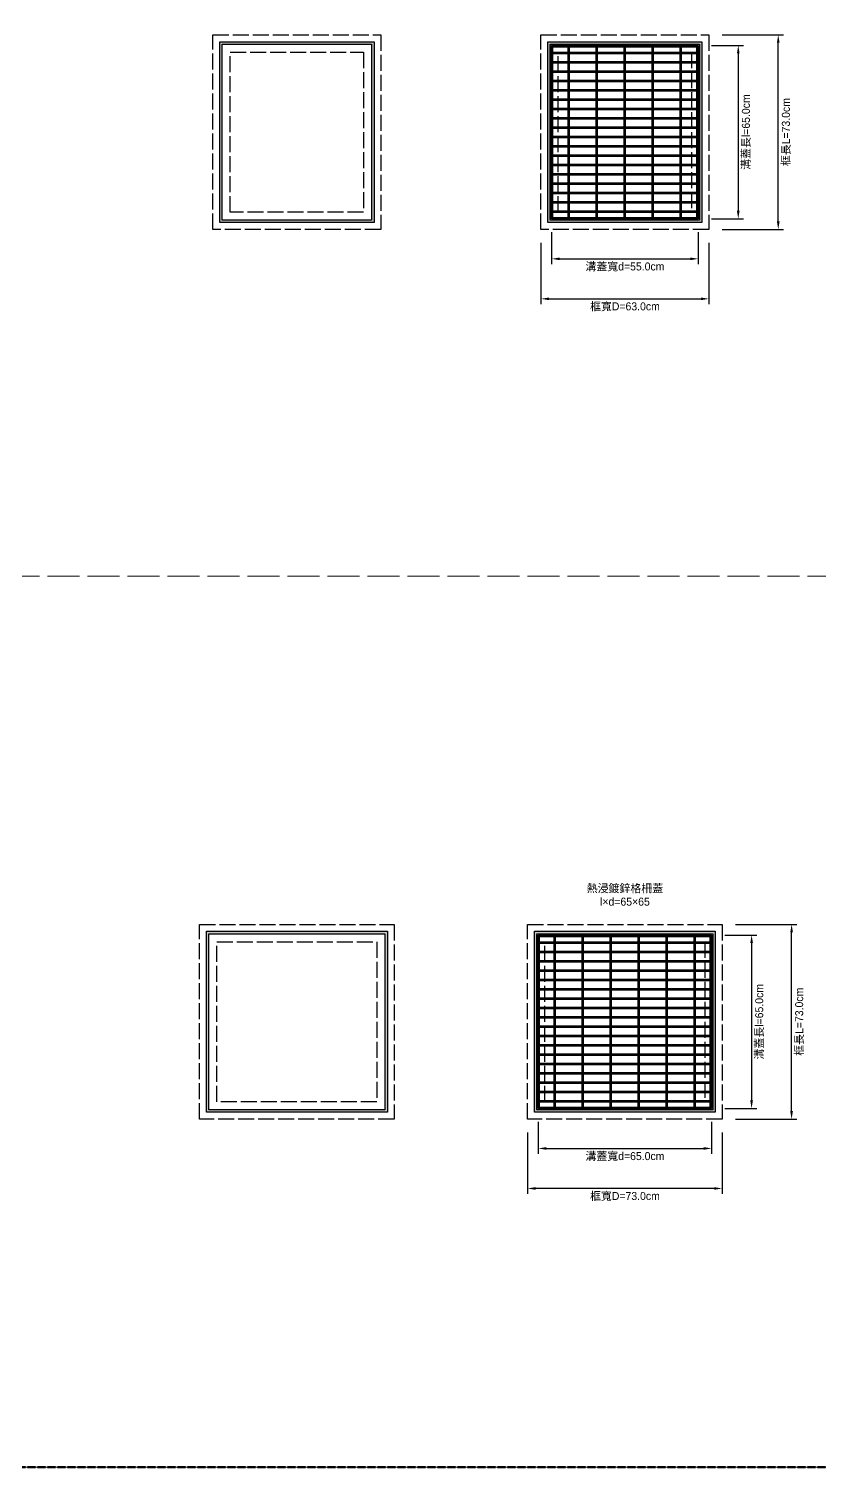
# Model space of a CAD drawing. Extents: x -6810 to 5075, y -2187 to 1200.
# Drawn here: x 1823 to 2119, y -1000 to -461 of the extents above; entities that cross this region are included whole.
import ezdxf

# ---------------------------------------------------------------- set-up
doc = ezdxf.new("R2010")
doc.units = 0
doc.header["$MEASUREMENT"] = 0
doc.linetypes.add('ACAD_ISO02W100', pattern=[15, 12, -3])
doc.layers.add('一、3.基本-變更', color=1, linetype='Continuous', lineweight=50)
doc.layers.add('二、6.繪圖-其他施作項目', color=35, linetype='Continuous', lineweight=30)
doc.layers.add('一、4.基本-隱藏', color=9, linetype='ACAD_ISO02W100', lineweight=20, plot=False)
doc.layers.add('三、3.文字-註解文字', color=2, linetype='Continuous')
doc.styles.add('註解文字', font='MS PGothic.ttf', dxfattribs={"height": 3})
doc.dimstyles.new('註解文字', dxfattribs={"dimtxt": 3, "dimasz": 3, "dimexe": 2, "dimexo": 5, "dimgap": 1, "dimtad": 2, "dimzin": 0, "dimdsep": 46, "dimtxsty": '註解文字', "dimcen": 0.1, "dimclrd": 144, "dimclre": 144, "dimclrt": 256, "dimadec": 0, "dimazin": 0, "dimtfac": 1, "dimtofl": 0, "dimtmove": 0, "dimatfit": 3, "dimfxl": 15, "dimtolj": 1, "dimtzin": 0, "dimlwd": -1, "dimlwe": -1, "dimarcsym": 1})
pattern_1 = [(135, (1837.8457, -1819.8608), (-2.65165, -2.65165), []), (135, (1837.8457, -1818.977), (-2.65165, -2.65165), []), (135, (1837.8457, -1818.093), (-2.65165, -2.65165), []), (135, (1837.8457, -1817.209), (-2.65165, -2.65165), [])]
pattern_2 = [(135, (1832.8457, -2268.3608), (-2.65165, -2.65165), []), (135, (1832.8457, -2267.477), (-2.65165, -2.65165), []), (135, (1832.8457, -2266.593), (-2.65165, -2.65165), []), (135, (1832.8457, -2265.709), (-2.65165, -2.65165), [])]

# ---------------------------------------------------------------- blocks, each defined once
blk = doc.blocks.new('*D44')
at = {"layer": 'Defpoints', "color": 0, "transparency": 16777216}
for p in [(2019, -532), (2074, -532), (2074, -547)]:
    blk.add_point(p, dxfattribs=at)
at = {"layer": '三、3.文字-註解文字', "color": 144, "transparency": 16777216}
for p, q in [((2019, -537), (2019, -549)), ((2074, -537), (2074, -549)), ((2022, -547), (2071, -547))]:
    blk.add_line(p, q, dxfattribs=at)
for points in [[(2022, -546.5), (2022, -547.5), (2019, -547)], [(2071, -546.5), (2071, -547.5), (2074, -547)]]:
    blk.add_solid(points, dxfattribs=at)
at = {"layer": '三、3.文字-註解文字', "transparency": 16777216, "insert": (2046.5, -550.03), "char_height": 3, "attachment_point": 5, "style": '註解文字'}
blk.add_mtext('\\A1;溝蓋寬{\\fMS PGothic|b0|i0|c128|p34;d=55.0cm}', dxfattribs=at)
blk = doc.blocks.new('*D45')
at = {"layer": 'Defpoints', "color": 0, "transparency": 16777216}
for p in [(2074, -467), (2074, -532), (2089, -532)]:
    blk.add_point(p, dxfattribs=at)
at = {"layer": '三、3.文字-註解文字', "color": 144, "transparency": 16777216}
for p, q in [((2079, -467), (2091, -467)), ((2089, -470), (2089, -529)), ((2079, -532), (2091, -532))]:
    blk.add_line(p, q, dxfattribs=at)
for points in [[(2088.5, -470), (2089.5, -470), (2089, -467)], [(2088.5, -529), (2089.5, -529), (2089, -532)]]:
    blk.add_solid(points, dxfattribs=at)
at = {"layer": '三、3.文字-註解文字', "transparency": 16777216, "insert": (2092.03, -499.5), "char_height": 3, "attachment_point": 5, "rotation": 90, "style": '註解文字'}
blk.add_mtext('\\A1;溝蓋長l{\\fMS PGothic|b0|i0|c128|p34;=65.0cm}', dxfattribs=at)
blk = doc.blocks.new('*D46')
at = {"layer": 'Defpoints', "color": 0, "transparency": 16777216}
for p in [(2014, -865.5), (2079, -865.5), (2079, -880.5)]:
    blk.add_point(p, dxfattribs=at)
at = {"layer": '三、3.文字-註解文字', "color": 144, "transparency": 16777216}
for p, q in [((2014, -870.5), (2014, -882.5)), ((2079, -870.5), (2079, -882.5)), ((2017, -880.5), (2076, -880.5))]:
    blk.add_line(p, q, dxfattribs=at)
for points in [[(2017, -880), (2017, -881), (2014, -880.5)], [(2076, -880), (2076, -881), (2079, -880.5)]]:
    blk.add_solid(points, dxfattribs=at)
at = {"layer": '三、3.文字-註解文字', "transparency": 16777216, "insert": (2046.5, -883.53), "char_height": 3, "attachment_point": 5, "style": '註解文字'}
blk.add_mtext('\\A1;溝蓋寬{\\fMS PGothic|b0|i0|c128|p34;d=65.0cm}', dxfattribs=at)
blk = doc.blocks.new('*D47')
at = {"layer": 'Defpoints', "color": 0, "transparency": 16777216}
for p in [(2079, -800.5), (2079, -865.5), (2094, -865.5)]:
    blk.add_point(p, dxfattribs=at)
at = {"layer": '三、3.文字-註解文字', "color": 144, "transparency": 16777216}
for p, q in [((2084, -800.5), (2096, -800.5)), ((2094, -803.5), (2094, -862.5)), ((2084, -865.5), (2096, -865.5))]:
    blk.add_line(p, q, dxfattribs=at)
for points in [[(2093.5, -803.5), (2094.5, -803.5), (2094, -800.5)], [(2093.5, -862.5), (2094.5, -862.5), (2094, -865.5)]]:
    blk.add_solid(points, dxfattribs=at)
at = {"layer": '三、3.文字-註解文字', "transparency": 16777216, "insert": (2097.03, -833), "char_height": 3, "attachment_point": 5, "rotation": 90, "style": '註解文字'}
blk.add_mtext('\\A1;溝蓋長l{\\fMS PGothic|b0|i0|c128|p34;=65.0cm}', dxfattribs=at)
blk = doc.blocks.new('*D74')
at = {"layer": 'Defpoints', "color": 0, "transparency": 16777216}
for p in [(2078, -463), (2104, -463), (2078, -536)]:
    blk.add_point(p, dxfattribs=at)
at = {"layer": '三、3.文字-註解文字', "color": 144, "transparency": 16777216}
for p, q in [((2083, -463), (2106, -463)), ((2104, -533), (2104, -466)), ((2083, -536), (2106, -536))]:
    blk.add_line(p, q, dxfattribs=at)
for points in [[(2103.5, -466), (2104.5, -466), (2104, -463)], [(2103.5, -533), (2104.5, -533), (2104, -536)]]:
    blk.add_solid(points, dxfattribs=at)
at = {"layer": '三、3.文字-註解文字', "transparency": 16777216, "insert": (2107.02, -499.5), "char_height": 3, "attachment_point": 5, "rotation": 90, "style": '註解文字'}
blk.add_mtext('\\A1;框長L=73.0cm', dxfattribs=at)
blk = doc.blocks.new('*D75')
at = {"layer": 'Defpoints', "color": 0, "transparency": 16777216}
for p in [(2015, -536), (2078, -536), (2078, -562)]:
    blk.add_point(p, dxfattribs=at)
at = {"layer": '三、3.文字-註解文字', "color": 144, "transparency": 16777216}
for p, q in [((2015, -541), (2015, -564)), ((2078, -541), (2078, -564)), ((2018, -562), (2075, -562))]:
    blk.add_line(p, q, dxfattribs=at)
for points in [[(2018, -561.5), (2018, -562.5), (2015, -562)], [(2075, -561.5), (2075, -562.5), (2078, -562)]]:
    blk.add_solid(points, dxfattribs=at)
at = {"layer": '三、3.文字-註解文字', "transparency": 16777216, "insert": (2046.5, -564.99), "char_height": 3, "attachment_point": 5, "style": '註解文字'}
blk.add_mtext('\\A1;框寬D=63.0cm', dxfattribs=at)
blk = doc.blocks.new('*D79')
at = {"layer": 'Defpoints', "color": 0, "transparency": 16777216}
for p in [(2083, -796.5), (2109, -796.5), (2083, -869.5)]:
    blk.add_point(p, dxfattribs=at)
at = {"layer": '三、3.文字-註解文字', "color": 144, "transparency": 16777216}
for p, q in [((2088, -796.5), (2111, -796.5)), ((2109, -866.5), (2109, -799.5)), ((2088, -869.5), (2111, -869.5))]:
    blk.add_line(p, q, dxfattribs=at)
for points in [[(2108.5, -799.5), (2109.5, -799.5), (2109, -796.5)], [(2108.5, -866.5), (2109.5, -866.5), (2109, -869.5)]]:
    blk.add_solid(points, dxfattribs=at)
at = {"layer": '三、3.文字-註解文字', "transparency": 16777216, "insert": (2112.02, -833), "char_height": 3, "attachment_point": 5, "rotation": 90, "style": '註解文字'}
blk.add_mtext('\\A1;框長L=73.0cm', dxfattribs=at)
blk = doc.blocks.new('*D67')
at = {"layer": 'Defpoints', "color": 0, "transparency": 16777216}
for p in [(2010, -869.5), (2083, -869.5), (2010, -895.5)]:
    blk.add_point(p, dxfattribs=at)
at = {"layer": '三、3.文字-註解文字', "color": 144, "transparency": 16777216}
for p, q in [((2010, -874.5), (2010, -897.5)), ((2083, -874.5), (2083, -897.5)), ((2080, -895.5), (2013, -895.5))]:
    blk.add_line(p, q, dxfattribs=at)
for points in [[(2013, -895), (2013, -896), (2010, -895.5)], [(2080, -895), (2080, -896), (2083, -895.5)]]:
    blk.add_solid(points, dxfattribs=at)
at = {"layer": '三、3.文字-註解文字', "transparency": 16777216, "insert": (2046.5, -898.49), "char_height": 3, "attachment_point": 5, "style": '註解文字'}
blk.add_mtext('\\A1;框{\\fMS PGothic|b0|i0|c128|p34;寬D=73.0cm}', dxfattribs=at)

msp = doc.modelspace()

# ---------------------------------------------------------------- hatches: boundary and pattern name
at = {"layer": '二、6.繪圖-其他施作項目'}
h = msp.add_hatch(color=256, dxfattribs=at)
h.dxf.hatch_style = 1
h.paths.add_polyline_path([(1952.4, -533.4), (1952.4, -465.6), (1894.6, -465.6), (1894.6, -533.4)])
h.paths.add_polyline_path([(1895.5, -532.5), (1895.5, -466.5), (1951.5, -466.5), (1951.5, -532.5)], flags=16)
h = msp.add_hatch(color=256, dxfattribs=at)
h.dxf.hatch_style = 1
h.paths.add_polyline_path([(2075.4, -533.4), (2075.4, -465.6), (2017.6, -465.6), (2017.6, -533.4)])
h.paths.add_polyline_path([(2018.5, -532.5), (2018.5, -466.5), (2074.5, -466.5), (2074.5, -532.5)], flags=16)
h = msp.add_hatch(dxfattribs=at)
h.set_pattern_fill('ANSI34', color=256, scale=5, angle=90)
h.set_pattern_definition(pattern_1)
h.paths.add_polyline_path([(2025.25, -467.5), (2025.25, -531.5), (2025.75, -531.5), (2025.75, -467.5)])
h = msp.add_hatch(dxfattribs=at)
h.set_pattern_fill('ANSI34', color=256, scale=5, angle=90)
h.set_pattern_definition(pattern_1)
h.paths.add_polyline_path([(2035.75, -467.5), (2035.75, -531.5), (2036.25, -531.5), (2036.25, -467.5)])
h = msp.add_hatch(dxfattribs=at)
h.set_pattern_fill('ANSI34', color=256, scale=5, angle=90)
h.set_pattern_definition(pattern_1)
h.paths.add_polyline_path([(2046.25, -467.5), (2046.25, -531.5), (2046.75, -531.5), (2046.75, -467.5)])
h = msp.add_hatch(dxfattribs=at)
h.set_pattern_fill('ANSI34', color=256, scale=5, angle=90)
h.set_pattern_definition(pattern_1)
h.paths.add_polyline_path([(2056.75, -467.5), (2056.75, -531.5), (2057.25, -531.5), (2057.25, -467.5)])
h = msp.add_hatch(dxfattribs=at)
h.set_pattern_fill('ANSI34', color=256, scale=5, angle=90)
h.set_pattern_definition(pattern_1)
h.paths.add_polyline_path([(2067.25, -467.5), (2067.25, -531.5), (2067.75, -531.5), (2067.75, -467.5)])
h = msp.add_hatch(color=256, dxfattribs=at)
h.dxf.hatch_style = 1
h.paths.add_polyline_path([(1957.4, -866.9), (1957.4, -799.1), (1889.6, -799.1), (1889.6, -866.9)])
h.paths.add_polyline_path([(1890.5, -866), (1890.5, -800), (1956.5, -800), (1956.5, -866)], flags=16)
h = msp.add_hatch(color=256, dxfattribs=at)
h.dxf.hatch_style = 1
h.paths.add_polyline_path([(2080.4, -866.9), (2080.4, -799.1), (2012.6, -799.1), (2012.6, -866.9)])
h.paths.add_polyline_path([(2013.5, -866), (2013.5, -800), (2079.5, -800), (2079.5, -866)], flags=16)
h = msp.add_hatch(dxfattribs=at)
h.set_pattern_fill('ANSI34', color=256, scale=5, angle=90)
h.set_pattern_definition(pattern_2)
h.paths.add_polyline_path([(2020, -801), (2020, -865), (2020.5, -865), (2020.5, -801)])
h = msp.add_hatch(dxfattribs=at)
h.set_pattern_fill('ANSI34', color=256, scale=5, angle=90)
h.set_pattern_definition(pattern_2)
h.paths.add_polyline_path([(2030.5, -801), (2030.5, -865), (2031, -865), (2031, -801)])
h = msp.add_hatch(dxfattribs=at)
h.set_pattern_fill('ANSI34', color=256, scale=5, angle=90)
h.set_pattern_definition(pattern_2)
h.paths.add_polyline_path([(2041, -801), (2041, -865), (2041.5, -865), (2041.5, -801)])
h = msp.add_hatch(dxfattribs=at)
h.set_pattern_fill('ANSI34', color=256, scale=5, angle=90)
h.set_pattern_definition(pattern_2)
h.paths.add_polyline_path([(2051.5, -801), (2051.5, -865), (2052, -865), (2052, -801)])
h = msp.add_hatch(dxfattribs=at)
h.set_pattern_fill('ANSI34', color=256, scale=5, angle=90)
h.set_pattern_definition(pattern_2)
h.paths.add_polyline_path([(2062, -801), (2062, -865), (2062.5, -865), (2062.5, -801)])
h = msp.add_hatch(dxfattribs=at)
h.set_pattern_fill('ANSI34', color=256, scale=5, angle=90)
h.set_pattern_definition(pattern_2)
h.paths.add_polyline_path([(2072.5, -801), (2072.5, -865), (2073, -865), (2073, -801)])

# ---------------------------------------------------------------- linework, layer by layer
at = {"layer": '一、3.基本-變更', "linetype": 'ACAD_ISO02W100', "ltscale": 0.25}
msp.add_lwpolyline([(2475, 0), (975, 0), (975, -1000), (2475, -1000)], close=True, dxfattribs=at)
at = {"layer": '一、4.基本-隱藏'}
for points in [[(1725, -666), (2475, -666), (2475, -333), (1725, -333)], [(1725, -666), (2475, -666), (2475, -1000), (1725, -1000)]]:
    msp.add_lwpolyline(points, close=True, dxfattribs=at)
at = {"layer": '二、6.繪圖-其他施作項目', "linetype": 'ACAD_ISO02W100', "ltscale": 0.5}
for points in [[(1892, -536), (1892, -463), (1955, -463), (1955, -536)], [(2015, -536), (2015, -463), (2078, -463), (2078, -536)], [(1898.5, -529.5), (1898.5, -469.5), (1948.5, -469.5), (1948.5, -529.5)], [(2021.5, -529.5), (2021.5, -469.5), (2071.5, -469.5), (2071.5, -529.5)], [(1887, -869.5), (1887, -796.5), (1960, -796.5), (1960, -869.5)], [(2010, -869.5), (2010, -796.5), (2083, -796.5), (2083, -869.5)], [(1893.5, -863), (1893.5, -803), (1953.5, -803), (1953.5, -863)], [(2016.5, -863), (2016.5, -803), (2076.5, -803), (2076.5, -863)]]:
    msp.add_lwpolyline(points, close=True, dxfattribs=at)
at = {"layer": '二、6.繪圖-其他施作項目'}
for points in [[(1894.6, -533.4), (1894.6, -465.6), (1952.4, -465.6), (1952.4, -533.4)], [(1895.5, -532.5), (1895.5, -466.5), (1951.5, -466.5), (1951.5, -532.5)], [(2017.6, -533.4), (2017.6, -465.6), (2075.4, -465.6), (2075.4, -533.4)], [(2018.5, -532.5), (2018.5, -466.5), (2074.5, -466.5), (2074.5, -532.5)], [(2019, -532), (2019, -467), (2074, -467), (2074, -532)], [(1889.6, -866.9), (1889.6, -799.1), (1957.4, -799.1), (1957.4, -866.9)], [(1890.5, -866), (1890.5, -800), (1956.5, -800), (1956.5, -866)], [(2012.6, -866.9), (2012.6, -799.1), (2080.4, -799.1), (2080.4, -866.9)], [(2013.5, -866), (2013.5, -800), (2079.5, -800), (2079.5, -866)], [(2014, -865.5), (2014, -800.5), (2079, -800.5), (2079, -865.5)]]:
    msp.add_lwpolyline(points, close=True, dxfattribs=at)
for points in [[(2019, -532), (2019, -467)], [(2019, -467), (2074, -467)], [(2019, -467.5), (2074, -467.5)], [(2019.5, -531.5), (2019.5, -467.5)], [(2025.25, -531.5), (2025.25, -467.5)], [(2025.75, -531.5), (2025.75, -467.5)], [(2035.75, -531.5), (2035.75, -467.5)], [(2036.25, -531.5), (2036.25, -467.5)], [(2046.25, -531.5), (2046.25, -467.5)], [(2046.75, -531.5), (2046.75, -467.5)], [(2056.75, -531.5), (2056.75, -467.5)], [(2057.25, -531.5), (2057.25, -467.5)], [(2067.25, -531.5), (2067.25, -467.5)], [(2067.75, -531.5), (2067.75, -467.5)], [(2073.5, -531.5), (2073.5, -467.5)], [(2074, -532), (2074, -467)], [(2019.5, -469.5), (2025.25, -469.5)], [(2019.5, -470), (2025.25, -470)], [(2019.5, -473), (2025.25, -473)], [(2019.5, -473.5), (2025.25, -473.5)], [(2025.75, -469.5), (2035.75, -469.5)], [(2025.75, -470), (2035.75, -470)], [(2025.75, -473), (2035.75, -473)], [(2025.75, -473.5), (2035.75, -473.5)], [(2036.25, -469.5), (2046.25, -469.5)], [(2036.25, -470), (2046.25, -470)], [(2036.25, -473), (2046.25, -473)], [(2036.25, -473.5), (2046.25, -473.5)], [(2046.75, -469.5), (2056.75, -469.5)], [(2046.75, -470), (2056.75, -470)], [(2046.75, -473), (2056.75, -473)], [(2046.75, -473.5), (2056.75, -473.5)], [(2057.25, -469.5), (2067.25, -469.5)], [(2057.25, -470), (2067.25, -470)], [(2057.25, -473), (2067.25, -473)], [(2057.25, -473.5), (2067.25, -473.5)], [(2067.75, -469.5), (2073.5, -469.5)], [(2067.75, -470), (2073.5, -470)], [(2067.75, -473), (2073.5, -473)], [(2067.75, -473.5), (2073.5, -473.5)], [(2019.5, -476.5), (2025.25, -476.5)], [(2019.5, -477), (2025.25, -477)], [(2025.75, -476.5), (2035.75, -476.5)], [(2025.75, -477), (2035.75, -477)], [(2036.25, -476.5), (2046.25, -476.5)], [(2036.25, -477), (2046.25, -477)], [(2046.75, -476.5), (2056.75, -476.5)], [(2046.75, -477), (2056.75, -477)], [(2057.25, -476.5), (2067.25, -476.5)], [(2057.25, -477), (2067.25, -477)], [(2067.75, -476.5), (2073.5, -476.5)], [(2067.75, -477), (2073.5, -477)], [(2019.5, -480), (2025.25, -480)], [(2019.5, -480.5), (2025.25, -480.5)], [(2019.5, -483.5), (2025.25, -483.5)], [(2019.5, -484), (2025.25, -484)], [(2025.75, -480), (2035.75, -480)], [(2025.75, -480.5), (2035.75, -480.5)], [(2025.75, -483.5), (2035.75, -483.5)], [(2025.75, -484), (2035.75, -484)], [(2036.25, -480), (2046.25, -480)], [(2036.25, -480.5), (2046.25, -480.5)], [(2036.25, -483.5), (2046.25, -483.5)], [(2036.25, -484), (2046.25, -484)], [(2046.75, -480), (2056.75, -480)], [(2046.75, -480.5), (2056.75, -480.5)], [(2046.75, -483.5), (2056.75, -483.5)], [(2046.75, -484), (2056.75, -484)], [(2057.25, -480), (2067.25, -480)], [(2057.25, -480.5), (2067.25, -480.5)], [(2057.25, -483.5), (2067.25, -483.5)], [(2057.25, -484), (2067.25, -484)], [(2067.75, -480), (2073.5, -480)], [(2067.75, -480.5), (2073.5, -480.5)], [(2067.75, -483.5), (2073.5, -483.5)], [(2067.75, -484), (2073.5, -484)], [(2019.5, -487), (2025.25, -487)], [(2019.5, -487.5), (2025.25, -487.5)], [(2019.5, -490.5), (2025.25, -490.5)], [(2025.75, -487), (2035.75, -487)], [(2025.75, -487.5), (2035.75, -487.5)], [(2025.75, -490.5), (2035.75, -490.5)], [(2036.25, -487), (2046.25, -487)], [(2036.25, -487.5), (2046.25, -487.5)], [(2036.25, -490.5), (2046.25, -490.5)], [(2046.75, -487), (2056.75, -487)], [(2046.75, -487.5), (2056.75, -487.5)], [(2046.75, -490.5), (2056.75, -490.5)], [(2057.25, -487), (2067.25, -487)], [(2057.25, -487.5), (2067.25, -487.5)], [(2057.25, -490.5), (2067.25, -490.5)], [(2067.75, -487), (2073.5, -487)], [(2067.75, -487.5), (2073.5, -487.5)], [(2067.75, -490.5), (2073.5, -490.5)], [(2019.5, -491), (2025.25, -491)], [(2019.5, -494), (2025.25, -494)], [(2019.5, -494.5), (2025.25, -494.5)], [(2025.75, -491), (2035.75, -491)], [(2025.75, -494), (2035.75, -494)], [(2025.75, -494.5), (2035.75, -494.5)], [(2036.25, -491), (2046.25, -491)], [(2036.25, -494), (2046.25, -494)], [(2036.25, -494.5), (2046.25, -494.5)], [(2046.75, -491), (2056.75, -491)], [(2046.75, -494), (2056.75, -494)], [(2046.75, -494.5), (2056.75, -494.5)], [(2057.25, -491), (2067.25, -491)], [(2057.25, -494), (2067.25, -494)], [(2057.25, -494.5), (2067.25, -494.5)], [(2067.75, -491), (2073.5, -491)], [(2067.75, -494), (2073.5, -494)], [(2067.75, -494.5), (2073.5, -494.5)], [(2019.5, -497.5), (2025.25, -497.5)], [(2019.5, -498), (2025.25, -498)], [(2019.5, -501), (2025.25, -501)], [(2025.75, -497.5), (2035.75, -497.5)], [(2025.75, -498), (2035.75, -498)], [(2025.75, -501), (2035.75, -501)], [(2036.25, -497.5), (2046.25, -497.5)], [(2036.25, -498), (2046.25, -498)], [(2036.25, -501), (2046.25, -501)], [(2046.75, -497.5), (2056.75, -497.5)], [(2046.75, -498), (2056.75, -498)], [(2046.75, -501), (2056.75, -501)], [(2057.25, -497.5), (2067.25, -497.5)], [(2057.25, -498), (2067.25, -498)], [(2057.25, -501), (2067.25, -501)], [(2067.75, -497.5), (2073.5, -497.5)], [(2067.75, -498), (2073.5, -498)], [(2067.75, -501), (2073.5, -501)], [(2019.5, -501.5), (2025.25, -501.5)], [(2019.5, -504.5), (2025.25, -504.5)], [(2019.5, -505), (2025.25, -505)], [(2025.75, -501.5), (2035.75, -501.5)], [(2025.75, -504.5), (2035.75, -504.5)], [(2025.75, -505), (2035.75, -505)], [(2036.25, -501.5), (2046.25, -501.5)], [(2036.25, -504.5), (2046.25, -504.5)], [(2036.25, -505), (2046.25, -505)], [(2046.75, -501.5), (2056.75, -501.5)], [(2046.75, -504.5), (2056.75, -504.5)], [(2046.75, -505), (2056.75, -505)], [(2057.25, -501.5), (2067.25, -501.5)], [(2057.25, -504.5), (2067.25, -504.5)], [(2057.25, -505), (2067.25, -505)], [(2067.75, -501.5), (2073.5, -501.5)], [(2067.75, -504.5), (2073.5, -504.5)], [(2067.75, -505), (2073.5, -505)], [(2019.5, -508), (2025.25, -508)], [(2019.5, -508.5), (2025.25, -508.5)], [(2019.5, -511.5), (2025.25, -511.5)], [(2019.5, -512), (2025.25, -512)], [(2025.75, -508), (2035.75, -508)], [(2025.75, -508.5), (2035.75, -508.5)], [(2025.75, -511.5), (2035.75, -511.5)], [(2025.75, -512), (2035.75, -512)], [(2036.25, -508), (2046.25, -508)], [(2036.25, -508.5), (2046.25, -508.5)], [(2036.25, -511.5), (2046.25, -511.5)], [(2036.25, -512), (2046.25, -512)], [(2046.75, -508), (2056.75, -508)], [(2046.75, -508.5), (2056.75, -508.5)], [(2046.75, -511.5), (2056.75, -511.5)], [(2046.75, -512), (2056.75, -512)], [(2057.25, -508), (2067.25, -508)], [(2057.25, -508.5), (2067.25, -508.5)], [(2057.25, -511.5), (2067.25, -511.5)], [(2057.25, -512), (2067.25, -512)], [(2067.75, -508), (2073.5, -508)], [(2067.75, -508.5), (2073.5, -508.5)], [(2067.75, -511.5), (2073.5, -511.5)], [(2067.75, -512), (2073.5, -512)], [(2019.5, -515), (2025.25, -515)], [(2019.5, -515.5), (2025.25, -515.5)], [(2025.75, -515), (2035.75, -515)], [(2025.75, -515.5), (2035.75, -515.5)], [(2036.25, -515), (2046.25, -515)], [(2036.25, -515.5), (2046.25, -515.5)], [(2046.75, -515), (2056.75, -515)], [(2046.75, -515.5), (2056.75, -515.5)], [(2057.25, -515), (2067.25, -515)], [(2057.25, -515.5), (2067.25, -515.5)], [(2067.75, -515), (2073.5, -515)], [(2067.75, -515.5), (2073.5, -515.5)], [(2019.5, -518.5), (2025.25, -518.5)], [(2019.5, -519), (2025.25, -519)], [(2019.5, -522), (2025.25, -522)], [(2019.5, -522.5), (2025.25, -522.5)], [(2025.75, -518.5), (2035.75, -518.5)], [(2025.75, -519), (2035.75, -519)], [(2025.75, -522), (2035.75, -522)], [(2025.75, -522.5), (2035.75, -522.5)], [(2036.25, -518.5), (2046.25, -518.5)], [(2036.25, -519), (2046.25, -519)], [(2036.25, -522), (2046.25, -522)], [(2036.25, -522.5), (2046.25, -522.5)], [(2046.75, -518.5), (2056.75, -518.5)], [(2046.75, -519), (2056.75, -519)], [(2046.75, -522), (2056.75, -522)], [(2046.75, -522.5), (2056.75, -522.5)], [(2057.25, -518.5), (2067.25, -518.5)], [(2057.25, -519), (2067.25, -519)], [(2057.25, -522), (2067.25, -522)], [(2057.25, -522.5), (2067.25, -522.5)], [(2067.75, -518.5), (2073.5, -518.5)], [(2067.75, -519), (2073.5, -519)], [(2067.75, -522), (2073.5, -522)], [(2067.75, -522.5), (2073.5, -522.5)], [(2019.5, -525.5), (2025.25, -525.5)], [(2019.5, -526), (2025.25, -526)], [(2025.75, -525.5), (2035.75, -525.5)], [(2025.75, -526), (2035.75, -526)], [(2036.25, -525.5), (2046.25, -525.5)], [(2036.25, -526), (2046.25, -526)], [(2046.75, -525.5), (2056.75, -525.5)], [(2046.75, -526), (2056.75, -526)], [(2057.25, -525.5), (2067.25, -525.5)], [(2057.25, -526), (2067.25, -526)], [(2067.75, -525.5), (2073.5, -525.5)], [(2067.75, -526), (2073.5, -526)], [(2019, -531.5), (2074, -531.5)], [(2019, -532), (2074, -532)], [(2019.5, -529), (2025.25, -529)], [(2019.5, -529.5), (2025.25, -529.5)], [(2025.75, -529), (2035.75, -529)], [(2025.75, -529.5), (2035.75, -529.5)], [(2036.25, -529), (2046.25, -529)], [(2036.25, -529.5), (2046.25, -529.5)], [(2046.75, -529), (2056.75, -529)], [(2046.75, -529.5), (2056.75, -529.5)], [(2057.25, -529), (2067.25, -529)], [(2057.25, -529.5), (2067.25, -529.5)], [(2067.75, -529), (2073.5, -529)], [(2067.75, -529.5), (2073.5, -529.5)], [(2014, -865.5), (2014, -800.5)], [(2014, -800.5), (2079, -800.5)], [(2014, -801), (2079, -801)], [(2014.5, -865), (2014.5, -801)], [(2014.5, -803), (2020, -803)], [(2020, -865), (2020, -801)], [(2020.5, -865), (2020.5, -801)], [(2020.5, -803), (2030.5, -803)], [(2030.5, -865), (2030.5, -801)], [(2031, -865), (2031, -801)], [(2031, -803), (2041, -803)], [(2041, -865), (2041, -801)], [(2041.5, -865), (2041.5, -801)], [(2041.5, -803), (2051.5, -803)], [(2051.5, -865), (2051.5, -801)], [(2052, -865), (2052, -801)], [(2052, -803), (2062, -803)], [(2062, -865), (2062, -801)], [(2062.5, -865), (2062.5, -801)], [(2062.5, -803), (2072.5, -803)], [(2072.5, -865), (2072.5, -801)], [(2073, -865), (2073, -801)], [(2073, -803), (2078.5, -803)], [(2078.5, -865), (2078.5, -801)], [(2079, -865.5), (2079, -800.5)], [(2014.5, -803.5), (2020, -803.5)], [(2014.5, -806.5), (2020, -806.5)], [(2014.5, -807), (2020, -807)], [(2020.5, -803.5), (2030.5, -803.5)], [(2020.5, -806.5), (2030.5, -806.5)], [(2020.5, -807), (2030.5, -807)], [(2031, -803.5), (2041, -803.5)], [(2031, -806.5), (2041, -806.5)], [(2031, -807), (2041, -807)], [(2041.5, -803.5), (2051.5, -803.5)], [(2041.5, -806.5), (2051.5, -806.5)], [(2041.5, -807), (2051.5, -807)], [(2052, -803.5), (2062, -803.5)], [(2052, -806.5), (2062, -806.5)], [(2052, -807), (2062, -807)], [(2062.5, -803.5), (2072.5, -803.5)], [(2062.5, -806.5), (2072.5, -806.5)], [(2062.5, -807), (2072.5, -807)], [(2073, -803.5), (2078.5, -803.5)], [(2073, -806.5), (2078.5, -806.5)], [(2073, -807), (2078.5, -807)], [(2014.5, -810), (2020, -810)], [(2014.5, -810.5), (2020, -810.5)], [(2014.5, -813.5), (2020, -813.5)], [(2014.5, -814), (2020, -814)], [(2020.5, -810), (2030.5, -810)], [(2020.5, -810.5), (2030.5, -810.5)], [(2020.5, -813.5), (2030.5, -813.5)], [(2020.5, -814), (2030.5, -814)], [(2031, -810), (2041, -810)], [(2031, -810.5), (2041, -810.5)], [(2031, -813.5), (2041, -813.5)], [(2031, -814), (2041, -814)], [(2041.5, -810), (2051.5, -810)], [(2041.5, -810.5), (2051.5, -810.5)], [(2041.5, -813.5), (2051.5, -813.5)], [(2041.5, -814), (2051.5, -814)], [(2052, -810), (2062, -810)], [(2052, -810.5), (2062, -810.5)], [(2052, -813.5), (2062, -813.5)], [(2052, -814), (2062, -814)], [(2062.5, -810), (2072.5, -810)], [(2062.5, -810.5), (2072.5, -810.5)], [(2062.5, -813.5), (2072.5, -813.5)], [(2062.5, -814), (2072.5, -814)], [(2073, -810), (2078.5, -810)], [(2073, -810.5), (2078.5, -810.5)], [(2073, -813.5), (2078.5, -813.5)], [(2073, -814), (2078.5, -814)], [(2014.5, -817), (2020, -817)], [(2014.5, -817.5), (2020, -817.5)], [(2020.5, -817), (2030.5, -817)], [(2020.5, -817.5), (2030.5, -817.5)], [(2031, -817), (2041, -817)], [(2031, -817.5), (2041, -817.5)], [(2041.5, -817), (2051.5, -817)], [(2041.5, -817.5), (2051.5, -817.5)], [(2052, -817), (2062, -817)], [(2052, -817.5), (2062, -817.5)], [(2062.5, -817), (2072.5, -817)], [(2062.5, -817.5), (2072.5, -817.5)], [(2073, -817), (2078.5, -817)], [(2073, -817.5), (2078.5, -817.5)], [(2014.5, -820.5), (2020, -820.5)], [(2014.5, -821), (2020, -821)], [(2014.5, -824), (2020, -824)], [(2014.5, -824.5), (2020, -824.5)], [(2020.5, -820.5), (2030.5, -820.5)], [(2020.5, -821), (2030.5, -821)], [(2020.5, -824), (2030.5, -824)], [(2020.5, -824.5), (2030.5, -824.5)], [(2031, -820.5), (2041, -820.5)], [(2031, -821), (2041, -821)], [(2031, -824), (2041, -824)], [(2031, -824.5), (2041, -824.5)], [(2041.5, -820.5), (2051.5, -820.5)], [(2041.5, -821), (2051.5, -821)], [(2041.5, -824), (2051.5, -824)], [(2041.5, -824.5), (2051.5, -824.5)], [(2052, -820.5), (2062, -820.5)], [(2052, -821), (2062, -821)], [(2052, -824), (2062, -824)], [(2052, -824.5), (2062, -824.5)], [(2062.5, -820.5), (2072.5, -820.5)], [(2062.5, -821), (2072.5, -821)], [(2062.5, -824), (2072.5, -824)], [(2062.5, -824.5), (2072.5, -824.5)], [(2073, -820.5), (2078.5, -820.5)], [(2073, -821), (2078.5, -821)], [(2073, -824), (2078.5, -824)], [(2073, -824.5), (2078.5, -824.5)], [(2014.5, -827.5), (2020, -827.5)], [(2014.5, -828), (2020, -828)], [(2020.5, -827.5), (2030.5, -827.5)], [(2020.5, -828), (2030.5, -828)], [(2031, -827.5), (2041, -827.5)], [(2031, -828), (2041, -828)], [(2041.5, -827.5), (2051.5, -827.5)], [(2041.5, -828), (2051.5, -828)], [(2052, -827.5), (2062, -827.5)], [(2052, -828), (2062, -828)], [(2062.5, -827.5), (2072.5, -827.5)], [(2062.5, -828), (2072.5, -828)], [(2073, -827.5), (2078.5, -827.5)], [(2073, -828), (2078.5, -828)], [(2014.5, -831), (2020, -831)], [(2014.5, -831.5), (2020, -831.5)], [(2014.5, -834.5), (2020, -834.5)], [(2014.5, -835), (2020, -835)], [(2020.5, -831), (2030.5, -831)], [(2020.5, -831.5), (2030.5, -831.5)], [(2020.5, -834.5), (2030.5, -834.5)], [(2020.5, -835), (2030.5, -835)], [(2031, -831), (2041, -831)], [(2031, -831.5), (2041, -831.5)], [(2031, -834.5), (2041, -834.5)], [(2031, -835), (2041, -835)], [(2041.5, -831), (2051.5, -831)], [(2041.5, -831.5), (2051.5, -831.5)], [(2041.5, -834.5), (2051.5, -834.5)], [(2041.5, -835), (2051.5, -835)], [(2052, -831), (2062, -831)], [(2052, -831.5), (2062, -831.5)], [(2052, -834.5), (2062, -834.5)], [(2052, -835), (2062, -835)], [(2062.5, -831), (2072.5, -831)], [(2062.5, -831.5), (2072.5, -831.5)], [(2062.5, -834.5), (2072.5, -834.5)], [(2062.5, -835), (2072.5, -835)], [(2073, -831), (2078.5, -831)], [(2073, -831.5), (2078.5, -831.5)], [(2073, -834.5), (2078.5, -834.5)], [(2073, -835), (2078.5, -835)], [(2014.5, -838), (2020, -838)], [(2014.5, -838.5), (2020, -838.5)], [(2020.5, -838), (2030.5, -838)], [(2020.5, -838.5), (2030.5, -838.5)], [(2031, -838), (2041, -838)], [(2031, -838.5), (2041, -838.5)], [(2041.5, -838), (2051.5, -838)], [(2041.5, -838.5), (2051.5, -838.5)], [(2052, -838), (2062, -838)], [(2052, -838.5), (2062, -838.5)], [(2062.5, -838), (2072.5, -838)], [(2062.5, -838.5), (2072.5, -838.5)], [(2073, -838), (2078.5, -838)], [(2073, -838.5), (2078.5, -838.5)], [(2014.5, -841.5), (2020, -841.5)], [(2014.5, -842), (2020, -842)], [(2014.5, -845), (2020, -845)], [(2014.5, -845.5), (2020, -845.5)], [(2020.5, -841.5), (2030.5, -841.5)], [(2020.5, -842), (2030.5, -842)], [(2020.5, -845), (2030.5, -845)], [(2020.5, -845.5), (2030.5, -845.5)], [(2031, -841.5), (2041, -841.5)], [(2031, -842), (2041, -842)], [(2031, -845), (2041, -845)], [(2031, -845.5), (2041, -845.5)], [(2041.5, -841.5), (2051.5, -841.5)], [(2041.5, -842), (2051.5, -842)], [(2041.5, -845), (2051.5, -845)], [(2041.5, -845.5), (2051.5, -845.5)], [(2052, -841.5), (2062, -841.5)], [(2052, -842), (2062, -842)], [(2052, -845), (2062, -845)], [(2052, -845.5), (2062, -845.5)], [(2062.5, -841.5), (2072.5, -841.5)], [(2062.5, -842), (2072.5, -842)], [(2062.5, -845), (2072.5, -845)], [(2062.5, -845.5), (2072.5, -845.5)], [(2073, -841.5), (2078.5, -841.5)], [(2073, -842), (2078.5, -842)], [(2073, -845), (2078.5, -845)], [(2073, -845.5), (2078.5, -845.5)], [(2014.5, -848.5), (2020, -848.5)], [(2014.5, -849), (2020, -849)], [(2020.5, -848.5), (2030.5, -848.5)], [(2020.5, -849), (2030.5, -849)], [(2031, -848.5), (2041, -848.5)], [(2031, -849), (2041, -849)], [(2041.5, -848.5), (2051.5, -848.5)], [(2041.5, -849), (2051.5, -849)], [(2052, -848.5), (2062, -848.5)], [(2052, -849), (2062, -849)], [(2062.5, -848.5), (2072.5, -848.5)], [(2062.5, -849), (2072.5, -849)], [(2073, -848.5), (2078.5, -848.5)], [(2073, -849), (2078.5, -849)], [(2014.5, -852), (2020, -852)], [(2014.5, -852.5), (2020, -852.5)], [(2014.5, -855.5), (2020, -855.5)], [(2014.5, -856), (2020, -856)], [(2020.5, -852), (2030.5, -852)], [(2020.5, -852.5), (2030.5, -852.5)], [(2020.5, -855.5), (2030.5, -855.5)], [(2020.5, -856), (2030.5, -856)], [(2031, -852), (2041, -852)], [(2031, -852.5), (2041, -852.5)], [(2031, -855.5), (2041, -855.5)], [(2031, -856), (2041, -856)], [(2041.5, -852), (2051.5, -852)], [(2041.5, -852.5), (2051.5, -852.5)], [(2041.5, -855.5), (2051.5, -855.5)], [(2041.5, -856), (2051.5, -856)], [(2052, -852), (2062, -852)], [(2052, -852.5), (2062, -852.5)], [(2052, -855.5), (2062, -855.5)], [(2052, -856), (2062, -856)], [(2062.5, -852), (2072.5, -852)], [(2062.5, -852.5), (2072.5, -852.5)], [(2062.5, -855.5), (2072.5, -855.5)], [(2062.5, -856), (2072.5, -856)], [(2073, -852), (2078.5, -852)], [(2073, -852.5), (2078.5, -852.5)], [(2073, -855.5), (2078.5, -855.5)], [(2073, -856), (2078.5, -856)], [(2014.5, -859), (2020, -859)], [(2014.5, -859.5), (2020, -859.5)], [(2014.5, -862.5), (2020, -862.5)], [(2020.5, -859), (2030.5, -859)], [(2020.5, -859.5), (2030.5, -859.5)], [(2020.5, -862.5), (2030.5, -862.5)], [(2031, -859), (2041, -859)], [(2031, -859.5), (2041, -859.5)], [(2031, -862.5), (2041, -862.5)], [(2041.5, -859), (2051.5, -859)], [(2041.5, -859.5), (2051.5, -859.5)], [(2041.5, -862.5), (2051.5, -862.5)], [(2052, -859), (2062, -859)], [(2052, -859.5), (2062, -859.5)], [(2052, -862.5), (2062, -862.5)], [(2062.5, -859), (2072.5, -859)], [(2062.5, -859.5), (2072.5, -859.5)], [(2062.5, -862.5), (2072.5, -862.5)], [(2073, -859), (2078.5, -859)], [(2073, -859.5), (2078.5, -859.5)], [(2073, -862.5), (2078.5, -862.5)], [(2014, -865), (2079, -865)], [(2014, -865.5), (2079, -865.5)], [(2014.5, -863), (2020, -863)], [(2020.5, -863), (2030.5, -863)], [(2031, -863), (2041, -863)], [(2041.5, -863), (2051.5, -863)], [(2052, -863), (2062, -863)], [(2062.5, -863), (2072.5, -863)], [(2073, -863), (2078.5, -863)]]:
    msp.add_lwpolyline(points, dxfattribs=at)

# ---------------------------------------------------------------- texts
at = {"layer": '三、3.文字-註解文字', "insert": (2046.5, -785.5), "char_height": 3, "attachment_point": 5, "style": '註解文字'}
msp.add_mtext_dynamic_manual_height_columns('{\\fMS PGothic|b0|i0|c128|p34;熱浸鍍鋅格柵蓋\\Pl×d=65×}6{\\fMS PGothic|b0|i0|c128|p34;5}', width=47.50959, gutter_width=15, heights=[0], dxfattribs=at)

# ---------------------------------------------------------------- dimensions: what is measured, and where the dimension line sits
at = {"layer": '三、3.文字-註解文字'}
for base, p1, p2, angle, text, picture, middle in [((2104, -463), (2078, -536), (2078, -463), 90, '框長L=73.0cm', '*D74', (2107.02, -499.5)), ((2089, -532), (2074, -467), (2074, -532), 90, '溝蓋長l{\\fMS PGothic|b0|i0|c128|p34;=65.0cm}', '*D45', (2092.028, -499.5)), ((2074, -547), (2019, -532), (2074, -532), 180, '溝蓋寬{\\fMS PGothic|b0|i0|c128|p34;d=55.0cm}', '*D44', (2046.5, -550.028)), ((2078, -562), (2015, -536), (2078, -536), 180, '框寬D=63.0cm', '*D75', (2046.5, -564.994)), ((2109, -796.5), (2083, -869.5), (2083, -796.5), 90, '框長L=73.0cm', '*D79', (2112.02, -833)), ((2094, -865.5), (2079, -800.5), (2079, -865.5), 90, '溝蓋長l{\\fMS PGothic|b0|i0|c128|p34;=65.0cm}', '*D47', (2097.028, -833)), ((2079, -880.5), (2014, -865.5), (2079, -865.5), 180, '溝蓋寬{\\fMS PGothic|b0|i0|c128|p34;d=65.0cm}', '*D46', (2046.5, -883.528)), ((2010, -895.5), (2083, -869.5), (2010, -869.5), 180, '框{\\fMS PGothic|b0|i0|c128|p34;寬D=73.0cm}', '*D67', (2046.5, -898.494))]:
    dim = msp.add_linear_dim(base=base, p1=p1, p2=p2, angle=angle, text=text, dimstyle='註解文字', dxfattribs=at)
    dim.commit()
    dim.dimension.update_dxf_attribs({"geometry": picture, "text_midpoint": middle})

doc.saveas('drawing.dxf')
